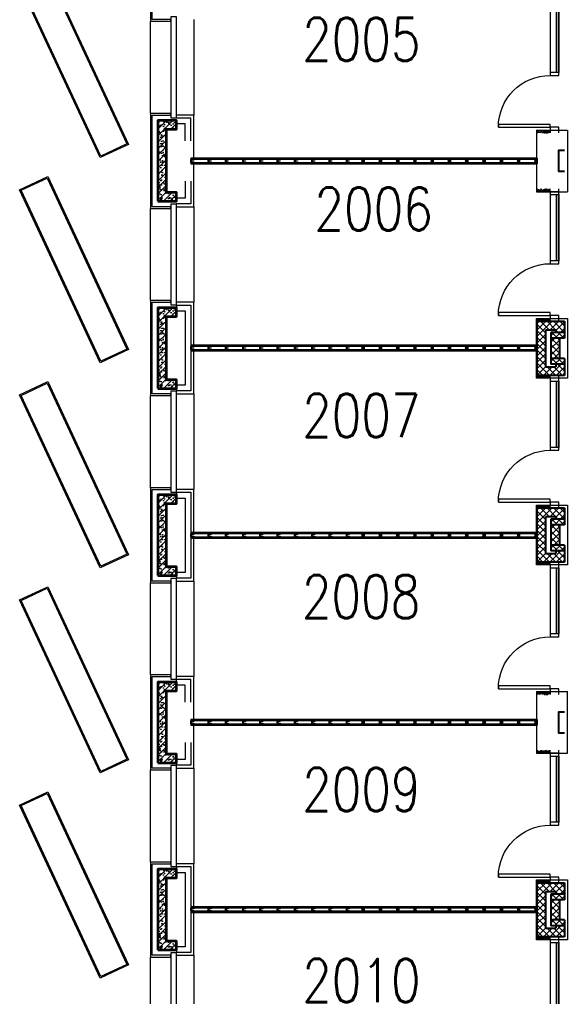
# Model space of a CAD drawing. Header units: inches. Extents: x 342932 to 557958, y 80625 to 242727.
# Drawn here: x 358656 to 368172, y 207792 to 224757 of the extents above; entities that cross this region are included whole.
import ezdxf
from ezdxf.enums import TextEntityAlignment as Align

# ---------------------------------------------------------------- set-up
doc = ezdxf.new("R2010")
doc.units = ezdxf.units.IN
doc.header["$MEASUREMENT"] = 0
for name, color, linetype, lineweight in [('First Floor$0$A-G250-G-Walls-Low-Level', 251, 'Continuous', 15), ('First Floor$0$A-G250-G-Walls-Precast-Concrete', 251, 'Continuous', 35), ('First Floor$0$A-G250-M-Walls-Blockwork', 7, 'Continuous', 25), ('First Floor$0$A-G250-M-Walls-Plasterboard-Partition', 7, 'Continuous', 9), ('First Floor$0$A-G252-H-Internal-Walls', 251, 'Continuous', 9), ('First Floor$0$A-G262-H-Precast-Panel', 251, 'Continuous', 5), ('First Floor$0$A-G312-M-Wall-Cladding-Panel', 7, 'Continuous', 9), ('First Floor$0$A-G312-M-Wall-Finish-Plaster', 7, 'Continuous', 15), ('First Floor$0$A-G321-M-Window', 251, 'Continuous', 9), ('First Floor$0$A-G322-M-Door', 251, 'Continuous', 15), ('First Floor$0$Z-Z001-S-Room-Name-Identification-250', 7, 'Continuous', 15)]:
    doc.layers.add(name, color=color, linetype=linetype, lineweight=lineweight)
doc.styles.add('First Floor$0$Tag-RomanS', font='romans.shx', dxfattribs={"width": 0.8})

# ---------------------------------------------------------------- blocks, each defined once
blk = doc.blocks.new('First Floor$0$Door1-faculty offices-2200')
at = {"layer": 'First Floor$0$A-G321-M-Window'}
blk.add_lwpolyline([(50, -65), (1200, -65), (1200, -35), (50, -35)], close=True, dxfattribs=at)
at = {"layer": 'First Floor$0$A-G322-M-Door'}
for p, q in [((50, 75), (1200, 75)), ((50, -75), (1200, -75))]:
    blk.add_line(p, q, dxfattribs=at)
for points in [[(2100, 975), (2150, 975), (2150, 75), (2100, 75)], [(50, 75), (50, -75), (0, -75), (0, 75)], [(1250, 75), (1250, -75), (1200, -75), (1200, 75)], [(2200, 75), (2200, -75), (2150, -75), (2150, 75)]]:
    blk.add_lwpolyline(points, close=True, dxfattribs=at)
blk.add_arc((2150, 75), 900, 90, 180, dxfattribs=at)
blk = doc.blocks.new('First Floor$0$Part Frame1')
for p, q in [((0, 0), (0, -100)), ((0, 0), (6015, 0)), ((0, -13), (6015, -13)), ((0, -25), (6015, -25)), ((6015, -75), (0, -75)), ((6015, -87), (0, -87)), ((6015, -100), (0, -100)), ((6015, 0), (6015, -100))]:
    blk.add_line(p, q)
for points in [[(0, -75), (0, -25), (50, -25), (50, -35), (10, -35), (10, -65), (50, -65), (50, -75)], [(300, -75), (300, -25), (350, -25), (350, -35), (310, -35), (310, -65), (350, -65), (350, -75)], [(600, -75), (600, -25), (650, -25), (650, -35), (610, -35), (610, -65), (650, -65), (650, -75)], [(900, -75), (900, -25), (950, -25), (950, -35), (910, -35), (910, -65), (950, -65), (950, -75)], [(1200, -75), (1200, -25), (1250, -25), (1250, -35), (1210, -35), (1210, -65), (1250, -65), (1250, -75)], [(1500, -75), (1500, -25), (1550, -25), (1550, -35), (1510, -35), (1510, -65), (1550, -65), (1550, -75)], [(1800, -75), (1800, -25), (1850, -25), (1850, -35), (1810, -35), (1810, -65), (1850, -65), (1850, -75)], [(2100, -75), (2100, -25), (2150, -25), (2150, -35), (2110, -35), (2110, -65), (2150, -65), (2150, -75)], [(2400, -75), (2400, -25), (2450, -25), (2450, -35), (2410, -35), (2410, -65), (2450, -65), (2450, -75)], [(2700, -75), (2700, -25), (2750, -25), (2750, -35), (2710, -35), (2710, -65), (2750, -65), (2750, -75)], [(3000, -75), (3000, -25), (3050, -25), (3050, -35), (3010, -35), (3010, -65), (3050, -65), (3050, -75)], [(3315, -75), (3315, -25), (3265, -25), (3265, -35), (3305, -35), (3305, -65), (3265, -65), (3265, -75)], [(3615, -75), (3615, -25), (3565, -25), (3565, -35), (3605, -35), (3605, -65), (3565, -65), (3565, -75)], [(3915, -75), (3915, -25), (3865, -25), (3865, -35), (3905, -35), (3905, -65), (3865, -65), (3865, -75)], [(4215, -75), (4215, -25), (4165, -25), (4165, -35), (4205, -35), (4205, -65), (4165, -65), (4165, -75)], [(4515, -75), (4515, -25), (4465, -25), (4465, -35), (4505, -35), (4505, -65), (4465, -65), (4465, -75)], [(4815, -75), (4815, -25), (4765, -25), (4765, -35), (4805, -35), (4805, -65), (4765, -65), (4765, -75)], [(5115, -75), (5115, -25), (5065, -25), (5065, -35), (5105, -35), (5105, -65), (5065, -65), (5065, -75)], [(5415, -75), (5415, -25), (5365, -25), (5365, -35), (5405, -35), (5405, -65), (5365, -65), (5365, -75)], [(5715, -75), (5715, -25), (5665, -25), (5665, -35), (5705, -35), (5705, -65), (5665, -65), (5665, -75)], [(6015, -75), (6015, -25), (5965, -25), (5965, -35), (6005, -35), (6005, -65), (5965, -65), (5965, -75)]]:
    blk.add_lwpolyline(points, close=True)
blk = doc.blocks.new('First Floor$0$tag-roomname')
at = {"lineweight": 18, "ltscale": 0.01, "style": 'First Floor$0$Tag-RomanS', "width": 0.8}
blk.add_attdef('ROOM_NO_2', text='', height=3, dxfattribs=at).set_placement((0, 1.612), align=Align.MIDDLE_CENTER)
at = {"linetype": 'ByBlock', "lineweight": 15, "ltscale": 0.01, "style": 'First Floor$0$Tag-RomanS', "width": 0.8, "flags": 1}
for tag, p in [('ROOM_NAME_1', (0, -2.288)), ('ROOM_NAME_2', (0, -5.744))]:
    blk.add_attdef(tag, text='', height=2.5, dxfattribs=at).set_placement(p, align=Align.MIDDLE_CENTER)

msp = doc.modelspace()

# ---------------------------------------------------------------- hatches: boundary and pattern name
at = {"layer": 'First Floor$0$A-G252-H-Internal-Walls'}
h = msp.add_hatch(dxfattribs=at)
h.set_pattern_fill('AR-CONC', color=256, scale=0.3, angle=90, style=0)
h.set_pattern_definition([(40, (377882.12, 234171.52), (-4.78173, 54.6554), [5.715, -62.865]), (95, (377882.12, 234171.52), (57.317, -10.57285), [4.572, -50.292]), (349.549, (377881.72, 234176.076), (52.535, 44.08275), [4.857, -53.427]), (43.8158, (377897.36, 234171.52), (-12.6127, 81.3237), [8.5725, -94.2975]), (353.3644, (377896.31, 234178.3), (74.22767, 71.22127), [7.2855, -80.1405]), (98.816, (377897.36, 234171.52), (74.22754, 71.2214), [6.858, -75.438]), (69, (377893.55, 234179.14), (-30.67966, 45.48446), [5.715, -62.865]), (124, (377893.55, 234179.14), (55.2564, 18.5406), [4.572, -50.292]), (18.5486, (377890.993, 234182.93), (24.57686, 64.02495), [4.857, -53.427]), (52.5, (377882.12, 234171.522), (25.366512, 0.92658), [0, -49.6824, 0, -51.054, 0, -50.4825]), (82.5, (377882.12, 234171.522), (30.054172, 20.0459), [0, -29.1084, 0, -48.5394, 0, -19.2405]), (122.5, (377882.12, 234154.53), (-1.718623, 40.677179), [0, -19.05, 0, -59.436, 0, -78.867]), (132.5, (377882.12, 234146.91), (7.62795, 44.438754), [0, -24.765, 0, -39.4716, 0, -56.007])])
h.paths.add_polyline_path([(367647.1, 222786.5), (367647.1, 222821.5), (367872.1, 222821.5), (367872.1, 222786.5)])
h = msp.add_hatch(dxfattribs=at)
h.set_pattern_fill('AR-CONC', color=256, scale=0.3, angle=90, style=0)
h.set_pattern_definition([(40, (377882.12, 233166.52), (-4.78173, 54.6554), [5.715, -62.865]), (95, (377882.12, 233166.52), (57.317, -10.57285), [4.572, -50.292]), (349.549, (377881.72, 233171.076), (52.535, 44.08275), [4.857, -53.427]), (43.8158, (377897.36, 233166.52), (-12.6127, 81.3237), [8.5725, -94.2975]), (353.3644, (377896.31, 233173.3), (74.22767, 71.22127), [7.2855, -80.1405]), (98.816, (377897.36, 233166.52), (74.22754, 71.2214), [6.858, -75.438]), (69, (377893.55, 233174.14), (-30.67966, 45.48446), [5.715, -62.865]), (124, (377893.55, 233174.14), (55.2564, 18.5406), [4.572, -50.292]), (18.5486, (377890.993, 233177.93), (24.57686, 64.02495), [4.857, -53.427]), (52.5, (377882.12, 233166.522), (25.366512, 0.92658), [0, -49.6824, 0, -51.054, 0, -50.4825]), (82.5, (377882.12, 233166.522), (30.054172, 20.0459), [0, -29.1084, 0, -48.5394, 0, -19.2405]), (122.5, (377882.12, 233149.53), (-1.718623, 40.677179), [0, -19.05, 0, -59.436, 0, -78.867]), (132.5, (377882.12, 233141.91), (7.62795, 44.438754), [0, -24.765, 0, -39.4716, 0, -56.007])])
h.paths.add_polyline_path([(367647.1, 221781.5), (367647.1, 221816.5), (367872.1, 221816.5), (367872.1, 221781.5)])
h = msp.add_hatch(dxfattribs=at)
h.set_pattern_fill('AR-CONC', color=256, scale=0.3, angle=90, style=0)
h.set_pattern_definition([(40, (377882.12, 230901.52), (-4.78173, 54.6554), [5.715, -62.865]), (95, (377882.12, 230901.52), (57.317, -10.57285), [4.572, -50.292]), (349.549, (377881.72, 230906.076), (52.535, 44.08275), [4.857, -53.427]), (43.8158, (377897.36, 230901.52), (-12.6127, 81.3237), [8.5725, -94.2975]), (353.3644, (377896.31, 230908.3), (74.22767, 71.22127), [7.2855, -80.1405]), (98.816, (377897.36, 230901.52), (74.22754, 71.2214), [6.858, -75.438]), (69, (377893.55, 230909.14), (-30.67966, 45.48446), [5.715, -62.865]), (124, (377893.55, 230909.14), (55.2564, 18.5406), [4.572, -50.292]), (18.5486, (377890.993, 230912.93), (24.57686, 64.02495), [4.857, -53.427]), (52.5, (377882.12, 230901.522), (25.366512, 0.92658), [0, -49.6824, 0, -51.054, 0, -50.4825]), (82.5, (377882.12, 230901.522), (30.054172, 20.0459), [0, -29.1084, 0, -48.5394, 0, -19.2405]), (122.5, (377882.12, 230884.53), (-1.718623, 40.677179), [0, -19.05, 0, -59.436, 0, -78.867]), (132.5, (377882.12, 230876.91), (7.62795, 44.438754), [0, -24.765, 0, -39.4716, 0, -56.007])])
h.paths.add_polyline_path([(367647.1, 219516.5), (367647.1, 219551.5), (367872.1, 219551.5), (367872.1, 219516.5)])
h = msp.add_hatch(dxfattribs=at)
h.set_pattern_fill('ANSI37', color=256, scale=25, style=0)
h.set_pattern_definition([(45, (377516.09, 239676.52), (-56.1266, 56.1266), []), (135, (377516.09, 239676.52), (-56.1266, -56.1266), [])])
h.paths.add_polyline_path([(368122.1, 219516.5), (367647.1, 219516.5), (367647.1, 218576.5), (368122.1, 218576.5), (368122.1, 218771.5), (367972.1, 218771.5), (367972.1, 218726.5), (367797.1, 218726.5), (367797.1, 219366.5), (367972.1, 219366.5), (367972.1, 219321.5), (368122.1, 219321.5)])
h.paths.add_polyline_path([(368122.1, 219321.5), (367882.1, 219321.5), (367882.1, 219221.5), (368122.1, 219221.5)], flags=17)
h.paths.add_polyline_path([(368032.1, 219221.5), (367882.1, 219221.5), (367882.1, 218871.5), (368032.1, 218871.5)], flags=17)
h.paths.add_polyline_path([(368122.1, 218871.5), (367882.1, 218871.5), (367882.1, 218771.5), (368122.1, 218771.5)])
h = msp.add_hatch(dxfattribs=at)
h.set_pattern_fill('AR-CONC', color=256, scale=0.3, angle=90, style=0)
h.set_pattern_definition([(40, (377882.12, 229926.52), (-4.78173, 54.6554), [5.715, -62.865]), (95, (377882.12, 229926.52), (57.317, -10.57285), [4.572, -50.292]), (349.549, (377881.72, 229931.076), (52.535, 44.08275), [4.857, -53.427]), (43.8158, (377897.36, 229926.52), (-12.6127, 81.3237), [8.5725, -94.2975]), (353.3644, (377896.31, 229933.3), (74.22767, 71.22127), [7.2855, -80.1405]), (98.816, (377897.36, 229926.52), (74.22754, 71.2214), [6.858, -75.438]), (69, (377893.55, 229934.14), (-30.67966, 45.48446), [5.715, -62.865]), (124, (377893.55, 229934.14), (55.2564, 18.5406), [4.572, -50.292]), (18.5486, (377890.993, 229937.93), (24.57686, 64.02495), [4.857, -53.427]), (52.5, (377882.12, 229926.522), (25.366512, 0.92658), [0, -49.6824, 0, -51.054, 0, -50.4825]), (82.5, (377882.12, 229926.522), (30.054172, 20.0459), [0, -29.1084, 0, -48.5394, 0, -19.2405]), (122.5, (377882.12, 229909.53), (-1.718623, 40.677179), [0, -19.05, 0, -59.436, 0, -78.867]), (132.5, (377882.12, 229901.91), (7.62795, 44.438754), [0, -24.765, 0, -39.4716, 0, -56.007])])
h.paths.add_polyline_path([(367647.1, 218541.5), (367647.1, 218576.5), (367872.1, 218576.5), (367872.1, 218541.5)])
h = msp.add_hatch(dxfattribs=at)
h.set_pattern_fill('AR-CONC', color=256, scale=0.3, angle=90, style=0)
h.set_pattern_definition([(40, (377882.12, 227661.52), (-4.78173, 54.6554), [5.715, -62.865]), (95, (377882.12, 227661.52), (57.317, -10.57285), [4.572, -50.292]), (349.549, (377881.72, 227666.076), (52.535, 44.08275), [4.857, -53.427]), (43.8158, (377897.36, 227661.52), (-12.6127, 81.3237), [8.5725, -94.2975]), (353.3644, (377896.31, 227668.3), (74.22767, 71.22127), [7.2855, -80.1405]), (98.816, (377897.36, 227661.52), (74.22754, 71.2214), [6.858, -75.438]), (69, (377893.55, 227669.14), (-30.67966, 45.48446), [5.715, -62.865]), (124, (377893.55, 227669.14), (55.2564, 18.5406), [4.572, -50.292]), (18.5486, (377890.993, 227672.93), (24.57686, 64.02495), [4.857, -53.427]), (52.5, (377882.12, 227661.522), (25.366512, 0.92658), [0, -49.6824, 0, -51.054, 0, -50.4825]), (82.5, (377882.12, 227661.522), (30.054172, 20.0459), [0, -29.1084, 0, -48.5394, 0, -19.2405]), (122.5, (377882.12, 227644.53), (-1.718623, 40.677179), [0, -19.05, 0, -59.436, 0, -78.867]), (132.5, (377882.12, 227636.91), (7.62795, 44.438754), [0, -24.765, 0, -39.4716, 0, -56.007])])
h.paths.add_polyline_path([(367647.1, 216276.5), (367647.1, 216311.5), (367872.1, 216311.5), (367872.1, 216276.5)])
h = msp.add_hatch(dxfattribs=at)
h.set_pattern_fill('ANSI37', color=256, scale=25, style=0)
h.set_pattern_definition([(45, (377516.09, 236436.52), (-56.1266, 56.1266), []), (135, (377516.09, 236436.52), (-56.1266, -56.1266), [])])
h.paths.add_polyline_path([(368122.1, 216276.5), (367647.1, 216276.5), (367647.1, 215336.5), (368122.1, 215336.5), (368122.1, 215531.5), (367972.1, 215531.5), (367972.1, 215486.5), (367797.1, 215486.5), (367797.1, 216126.5), (367972.1, 216126.5), (367972.1, 216081.5), (368122.1, 216081.5)])
h.paths.add_polyline_path([(368122.1, 216081.5), (367882.1, 216081.5), (367882.1, 215981.5), (368122.1, 215981.5)], flags=17)
h.paths.add_polyline_path([(368032.1, 215981.5), (367882.1, 215981.5), (367882.1, 215631.5), (368032.1, 215631.5)], flags=17)
h.paths.add_polyline_path([(368122.1, 215631.5), (367882.1, 215631.5), (367882.1, 215531.5), (368122.1, 215531.5)])
h = msp.add_hatch(dxfattribs=at)
h.set_pattern_fill('AR-CONC', color=256, scale=0.3, angle=90, style=0)
h.set_pattern_definition([(40, (377882.12, 226686.52), (-4.78173, 54.6554), [5.715, -62.865]), (95, (377882.12, 226686.52), (57.317, -10.57285), [4.572, -50.292]), (349.549, (377881.72, 226691.076), (52.535, 44.08275), [4.857, -53.427]), (43.8158, (377897.36, 226686.52), (-12.6127, 81.3237), [8.5725, -94.2975]), (353.3644, (377896.31, 226693.3), (74.22767, 71.22127), [7.2855, -80.1405]), (98.816, (377897.36, 226686.52), (74.22754, 71.2214), [6.858, -75.438]), (69, (377893.55, 226694.14), (-30.67966, 45.48446), [5.715, -62.865]), (124, (377893.55, 226694.14), (55.2564, 18.5406), [4.572, -50.292]), (18.5486, (377890.993, 226697.93), (24.57686, 64.02495), [4.857, -53.427]), (52.5, (377882.12, 226686.522), (25.366512, 0.92658), [0, -49.6824, 0, -51.054, 0, -50.4825]), (82.5, (377882.12, 226686.522), (30.054172, 20.0459), [0, -29.1084, 0, -48.5394, 0, -19.2405]), (122.5, (377882.12, 226669.53), (-1.718623, 40.677179), [0, -19.05, 0, -59.436, 0, -78.867]), (132.5, (377882.12, 226661.91), (7.62795, 44.438754), [0, -24.765, 0, -39.4716, 0, -56.007])])
h.paths.add_polyline_path([(367647.1, 215301.5), (367647.1, 215336.5), (367872.1, 215336.5), (367872.1, 215301.5)])
h = msp.add_hatch(dxfattribs=at)
h.set_pattern_fill('AR-CONC', color=256, scale=0.3, angle=90, style=0)
h.set_pattern_definition([(40, (377882.12, 224421.52), (-4.78173, 54.6554), [5.715, -62.865]), (95, (377882.12, 224421.52), (57.317, -10.57285), [4.572, -50.292]), (349.549, (377881.72, 224426.076), (52.535, 44.08275), [4.857, -53.427]), (43.8158, (377897.36, 224421.52), (-12.6127, 81.3237), [8.5725, -94.2975]), (353.3644, (377896.31, 224428.3), (74.22767, 71.22127), [7.2855, -80.1405]), (98.816, (377897.36, 224421.52), (74.22754, 71.2214), [6.858, -75.438]), (69, (377893.55, 224429.14), (-30.67966, 45.48446), [5.715, -62.865]), (124, (377893.55, 224429.14), (55.2564, 18.5406), [4.572, -50.292]), (18.5486, (377890.993, 224432.93), (24.57686, 64.02495), [4.857, -53.427]), (52.5, (377882.12, 224421.522), (25.366512, 0.92658), [0, -49.6824, 0, -51.054, 0, -50.4825]), (82.5, (377882.12, 224421.522), (30.054172, 20.0459), [0, -29.1084, 0, -48.5394, 0, -19.2405]), (122.5, (377882.12, 224404.53), (-1.718623, 40.677179), [0, -19.05, 0, -59.436, 0, -78.867]), (132.5, (377882.12, 224396.91), (7.62795, 44.438754), [0, -24.765, 0, -39.4716, 0, -56.007])])
h.paths.add_polyline_path([(367647.1, 213036.5), (367647.1, 213071.5), (367872.1, 213071.5), (367872.1, 213036.5)])
h = msp.add_hatch(dxfattribs=at)
h.set_pattern_fill('AR-CONC', color=256, scale=0.3, angle=90, style=0)
h.set_pattern_definition([(320, (377882.11, 200681.5), (-4.78173, -54.6554), [5.715, -62.865]), (265, (377882.11, 200681.5), (57.317, 10.57285), [4.572, -50.292]), (10.451, (377881.71, 200676.945), (52.535, -44.08275), [4.857, -53.427]), (316.1842, (377897.35, 200681.5), (-12.6127, -81.3237), [8.5725, -94.2975]), (6.6356, (377896.3, 200674.72), (74.22767, -71.22127), [7.2855, -80.1405]), (261.184, (377897.35, 200681.5), (74.22754, -71.2214), [6.858, -75.438]), (291, (377893.54, 200673.88), (-30.67966, -45.48446), [5.715, -62.865]), (236, (377893.54, 200673.88), (55.2564, -18.5406), [4.572, -50.292]), (341.4514, (377890.98, 200670.09), (24.57686, -64.02495), [4.857, -53.427]), (307.5, (377882.108, 200681.5), (25.366512, -0.92658), [0, -49.6824, 0, -51.054, 0, -50.4825]), (277.5, (377882.108, 200681.5), (30.054172, -20.0459), [0, -29.1084, 0, -48.5394, 0, -19.2405]), (237.5, (377882.108, 200698.492), (-1.718623, -40.677179), [0, -19.05, 0, -59.436, 0, -78.867]), (227.5, (377882.108, 200706.112), (7.62795, -44.438754), [0, -24.765, 0, -39.4716, 0, -56.007])])
h.paths.add_polyline_path([(367647.1, 212031.5), (367757.1, 212031.5), (367757.1, 212066.5), (367647.1, 212066.5)])
h = msp.add_hatch(dxfattribs=at)
h.set_pattern_fill('AR-CONC', color=256, scale=0.3, angle=90, style=0)
h.set_pattern_definition([(40, (377882.12, 223416.52), (-4.78173, 54.6554), [5.715, -62.865]), (95, (377882.12, 223416.52), (57.317, -10.57285), [4.572, -50.292]), (349.549, (377881.72, 223421.076), (52.535, 44.08275), [4.857, -53.427]), (43.8158, (377897.36, 223416.52), (-12.6127, 81.3237), [8.5725, -94.2975]), (353.3644, (377896.31, 223423.3), (74.22767, 71.22127), [7.2855, -80.1405]), (98.816, (377897.36, 223416.52), (74.22754, 71.2214), [6.858, -75.438]), (69, (377893.55, 223424.14), (-30.67966, 45.48446), [5.715, -62.865]), (124, (377893.55, 223424.14), (55.2564, 18.5406), [4.572, -50.292]), (18.5486, (377890.993, 223427.93), (24.57686, 64.02495), [4.857, -53.427]), (52.5, (377882.12, 223416.522), (25.366512, 0.92658), [0, -49.6824, 0, -51.054, 0, -50.4825]), (82.5, (377882.12, 223416.522), (30.054172, 20.0459), [0, -29.1084, 0, -48.5394, 0, -19.2405]), (122.5, (377882.12, 223399.53), (-1.718623, 40.677179), [0, -19.05, 0, -59.436, 0, -78.867]), (132.5, (377882.12, 223391.91), (7.62795, 44.438754), [0, -24.765, 0, -39.4716, 0, -56.007])])
h.paths.add_polyline_path([(367647.1, 212031.5), (367647.1, 212066.5), (367872.1, 212066.5), (367872.1, 212031.5)])
h = msp.add_hatch(dxfattribs=at)
h.set_pattern_fill('AR-CONC', color=256, scale=0.3, angle=90, style=0)
h.set_pattern_definition([(40, (377882.114, 221151.52), (-4.78173, 54.6554), [5.715, -62.865]), (95, (377882.114, 221151.52), (57.317, -10.57285), [4.572, -50.292]), (349.549, (377881.715, 221156.076), (52.535, 44.08275), [4.857, -53.427]), (43.8158, (377897.354, 221151.52), (-12.6127, 81.3237), [8.5725, -94.2975]), (353.3644, (377896.3, 221158.3), (74.22767, 71.22127), [7.2855, -80.1405]), (98.816, (377897.35, 221151.52), (74.22754, 71.2214), [6.858, -75.438]), (69, (377893.544, 221159.14), (-30.67966, 45.48446), [5.715, -62.865]), (124, (377893.544, 221159.14), (55.2564, 18.5406), [4.572, -50.292]), (18.5486, (377890.987, 221162.93), (24.57686, 64.02495), [4.857, -53.427]), (52.5, (377882.114, 221151.522), (25.366512, 0.92658), [0, -49.6824, 0, -51.054, 0, -50.4825]), (82.5, (377882.114, 221151.522), (30.054172, 20.0459), [0, -29.1084, 0, -48.5394, 0, -19.2405]), (122.5, (377882.114, 221134.53), (-1.718623, 40.677179), [0, -19.05, 0, -59.436, 0, -78.867]), (132.5, (377882.114, 221126.91), (7.62795, 44.438754), [0, -24.765, 0, -39.4716, 0, -56.007])])
h.paths.add_polyline_path([(367647.1, 209801.5), (367757.1, 209801.5), (367757.1, 209766.5), (367647.1, 209766.5)])
h = msp.add_hatch(dxfattribs=at)
h.set_pattern_fill('AR-CONC', color=256, scale=0.3, angle=90, style=0)
h.set_pattern_definition([(40, (377882.12, 221151.52), (-4.78173, 54.6554), [5.715, -62.865]), (95, (377882.12, 221151.52), (57.317, -10.57285), [4.572, -50.292]), (349.549, (377881.72, 221156.076), (52.535, 44.08275), [4.857, -53.427]), (43.8158, (377897.36, 221151.52), (-12.6127, 81.3237), [8.5725, -94.2975]), (353.3644, (377896.31, 221158.3), (74.22767, 71.22127), [7.2855, -80.1405]), (98.816, (377897.36, 221151.52), (74.22754, 71.2214), [6.858, -75.438]), (69, (377893.55, 221159.14), (-30.67966, 45.48446), [5.715, -62.865]), (124, (377893.55, 221159.14), (55.2564, 18.5406), [4.572, -50.292]), (18.5486, (377890.993, 221162.93), (24.57686, 64.02495), [4.857, -53.427]), (52.5, (377882.12, 221151.522), (25.366512, 0.92658), [0, -49.6824, 0, -51.054, 0, -50.4825]), (82.5, (377882.12, 221151.522), (30.054172, 20.0459), [0, -29.1084, 0, -48.5394, 0, -19.2405]), (122.5, (377882.12, 221134.53), (-1.718623, 40.677179), [0, -19.05, 0, -59.436, 0, -78.867]), (132.5, (377882.12, 221126.91), (7.62795, 44.438754), [0, -24.765, 0, -39.4716, 0, -56.007])])
h.paths.add_polyline_path([(367647.1, 209766.5), (367647.1, 209801.5), (367872.1, 209801.5), (367872.1, 209766.5)])
h = msp.add_hatch(dxfattribs=at)
h.set_pattern_fill('ANSI37', color=256, scale=25, style=0)
h.set_pattern_definition([(45, (377516.09, 229926.52), (-56.1266, 56.1266), []), (135, (377516.09, 229926.52), (-56.1266, -56.1266), [])])
h.paths.add_polyline_path([(368122.1, 209766.5), (367647.1, 209766.5), (367647.1, 208826.5), (368122.1, 208826.5), (368122.1, 209021.5), (367972.1, 209021.5), (367972.1, 208976.5), (367797.1, 208976.5), (367797.1, 209616.5), (367972.1, 209616.5), (367972.1, 209571.5), (368122.1, 209571.5)])
h.paths.add_polyline_path([(368122.1, 209571.5), (367882.1, 209571.5), (367882.1, 209471.5), (368122.1, 209471.5)], flags=17)
h.paths.add_polyline_path([(368032.1, 209471.5), (367882.1, 209471.5), (367882.1, 209121.5), (368032.1, 209121.5)], flags=17)
h.paths.add_polyline_path([(368122.1, 209121.5), (367882.1, 209121.5), (367882.1, 209021.5), (368122.1, 209021.5)])
h = msp.add_hatch(dxfattribs=at)
h.set_pattern_fill('AR-CONC', color=256, scale=0.3, angle=90, style=0)
h.set_pattern_definition([(320, (377882.114, 197441.52), (-4.78173, -54.6554), [5.715, -62.865]), (265, (377882.114, 197441.52), (57.317, 10.57285), [4.572, -50.292]), (10.451, (377881.715, 197436.967), (52.535, -44.08275), [4.857, -53.427]), (316.1842, (377897.354, 197441.52), (-12.6127, -81.3237), [8.5725, -94.2975]), (6.6356, (377896.3, 197434.745), (74.22767, -71.22127), [7.2855, -80.1405]), (261.184, (377897.35, 197441.52), (74.22754, -71.2214), [6.858, -75.438]), (291, (377893.544, 197433.9), (-30.67966, -45.48446), [5.715, -62.865]), (236, (377893.544, 197433.9), (55.2564, -18.5406), [4.572, -50.292]), (341.4514, (377890.987, 197430.11), (24.57686, -64.02495), [4.857, -53.427]), (307.5, (377882.114, 197441.522), (25.366512, -0.92658), [0, -49.6824, 0, -51.054, 0, -50.4825]), (277.5, (377882.114, 197441.522), (30.054172, -20.0459), [0, -29.1084, 0, -48.5394, 0, -19.2405]), (237.5, (377882.114, 197458.515), (-1.718623, -40.677179), [0, -19.05, 0, -59.436, 0, -78.867]), (227.5, (377882.114, 197466.135), (7.62795, -44.438754), [0, -24.765, 0, -39.4716, 0, -56.007])])
h.paths.add_polyline_path([(367647.1, 208791.5), (367757.1, 208791.5), (367757.1, 208826.5), (367647.1, 208826.5)])
h = msp.add_hatch(dxfattribs=at)
h.set_pattern_fill('AR-CONC', color=256, scale=0.3, angle=90, style=0)
h.set_pattern_definition([(40, (377882.12, 220176.52), (-4.78173, 54.6554), [5.715, -62.865]), (95, (377882.12, 220176.52), (57.317, -10.57285), [4.572, -50.292]), (349.549, (377881.72, 220181.076), (52.535, 44.08275), [4.857, -53.427]), (43.8158, (377897.36, 220176.52), (-12.6127, 81.3237), [8.5725, -94.2975]), (353.3644, (377896.31, 220183.3), (74.22767, 71.22127), [7.2855, -80.1405]), (98.816, (377897.36, 220176.52), (74.22754, 71.2214), [6.858, -75.438]), (69, (377893.55, 220184.14), (-30.67966, 45.48446), [5.715, -62.865]), (124, (377893.55, 220184.14), (55.2564, 18.5406), [4.572, -50.292]), (18.5486, (377890.993, 220187.93), (24.57686, 64.02495), [4.857, -53.427]), (52.5, (377882.12, 220176.522), (25.366512, 0.92658), [0, -49.6824, 0, -51.054, 0, -50.4825]), (82.5, (377882.12, 220176.522), (30.054172, 20.0459), [0, -29.1084, 0, -48.5394, 0, -19.2405]), (122.5, (377882.12, 220159.53), (-1.718623, 40.677179), [0, -19.05, 0, -59.436, 0, -78.867]), (132.5, (377882.12, 220151.91), (7.62795, 44.438754), [0, -24.765, 0, -39.4716, 0, -56.007])])
h.paths.add_polyline_path([(367647.1, 208791.5), (367647.1, 208826.5), (367872.1, 208826.5), (367872.1, 208791.5)])
at = {"layer": 'First Floor$0$A-G262-H-Precast-Panel'}
h = msp.add_hatch(dxfattribs=at)
h.set_pattern_fill('AR-CONC', color=256, style=0)
h.set_pattern_definition([(50, (361382.11, 239676.52), (182.1847, -15.9391), [19.05, -209.55]), (355, (361382.11, 239676.52), (-35.2428, 191.0566), [15.24, -167.64]), (100.451, (361397.3, 239675.2), (146.9425, 175.1167), [16.19, -178.09]), (46.1842, (361382.11, 239727.32), (271.079, -42.0423), [28.575, -314.325]), (96.6356, (361404.7, 239723.82), (237.4042, 247.4256), [24.285, -267.135]), (351.184, (361382.1, 239727.32), (237.4046, 247.425), [22.86, -251.46]), (21, (361407.51, 239714.62), (151.6149, -102.2655), [19.05, -209.55]), (326, (361407.51, 239714.62), (61.802, 184.188), [15.24, -167.64]), (71.4514, (361420.15, 239706.1), (213.4165, 81.9229), [16.19, -178.09]), (37.5, (361382.114, 239676.52), (3.0886, 84.55504), [0, -165.608, 0, -170.18, 0, -168.275]), (7.5, (361382.11, 239676.52), (66.81966, 100.18057), [0, -97.028, 0, -161.798, 0, -64.135]), (327.5, (361325.47, 239676.52), (135.5906, -5.72874), [0, -63.5, 0, -198.12, 0, -262.89]), (317.5, (361300.07, 239676.52), (148.1292, 25.4265), [0, -82.55, 0, -131.572, 0, -186.69])])
h.paths.add_polyline_path([(361057.1, 221601.5), (361382.1, 221601.5), (361382.1, 221751.5), (361207.1, 221751.5), (361207.1, 222851.5), (361382.1, 222851.5), (361382.1, 223001.5), (361057.1, 223001.5)])
h = msp.add_hatch(dxfattribs=at)
h.set_pattern_fill('ANSI31', color=256, scale=25, style=0)
h.set_pattern_definition([(45, (361382.11, 239676.52), (-56.1266, 56.1266), [])])
h.paths.add_polyline_path([(361057.1, 221601.5), (361382.1, 221601.5), (361382.1, 221751.5), (361207.1, 221751.5), (361207.1, 222851.5), (361382.1, 222851.5), (361382.1, 223001.5), (361057.1, 223001.5)])
h = msp.add_hatch(dxfattribs=at)
h.set_pattern_fill('AR-CONC', color=256, style=0)
h.set_pattern_definition([(50, (361382.11, 236426.52), (182.1847, -15.9391), [19.05, -209.55]), (355, (361382.11, 236426.52), (-35.2428, 191.0566), [15.24, -167.64]), (100.451, (361397.3, 236425.2), (146.9425, 175.1167), [16.19, -178.09]), (46.1842, (361382.11, 236477.32), (271.079, -42.0423), [28.575, -314.325]), (96.6356, (361404.7, 236473.82), (237.4042, 247.4256), [24.285, -267.135]), (351.184, (361382.1, 236477.32), (237.4046, 247.425), [22.86, -251.46]), (21, (361407.51, 236464.62), (151.6149, -102.2655), [19.05, -209.55]), (326, (361407.51, 236464.62), (61.802, 184.188), [15.24, -167.64]), (71.4514, (361420.15, 236456.1), (213.4165, 81.9229), [16.19, -178.09]), (37.5, (361382.114, 236426.52), (3.0886, 84.55504), [0, -165.608, 0, -170.18, 0, -168.275]), (7.5, (361382.11, 236426.52), (66.81966, 100.18057), [0, -97.028, 0, -161.798, 0, -64.135]), (327.5, (361325.47, 236426.52), (135.5906, -5.72874), [0, -63.5, 0, -198.12, 0, -262.89]), (317.5, (361300.07, 236426.52), (148.1292, 25.4265), [0, -82.55, 0, -131.572, 0, -186.69])])
h.paths.add_polyline_path([(361057.1, 218351.5), (361382.1, 218351.5), (361382.1, 218501.5), (361207.1, 218501.5), (361207.1, 219601.5), (361382.1, 219601.5), (361382.1, 219751.5), (361057.1, 219751.5)])
h = msp.add_hatch(dxfattribs=at)
h.set_pattern_fill('ANSI31', color=256, scale=25, style=0)
h.set_pattern_definition([(45, (361382.11, 236426.52), (-56.1266, 56.1266), [])])
h.paths.add_polyline_path([(361057.1, 218351.5), (361382.1, 218351.5), (361382.1, 218501.5), (361207.1, 218501.5), (361207.1, 219601.5), (361382.1, 219601.5), (361382.1, 219751.5), (361057.1, 219751.5)])
h = msp.add_hatch(dxfattribs=at)
h.set_pattern_fill('AR-CONC', color=256, style=0)
h.set_pattern_definition([(50, (361382.11, 233176.52), (182.1847, -15.9391), [19.05, -209.55]), (355, (361382.11, 233176.52), (-35.2428, 191.0566), [15.24, -167.64]), (100.451, (361397.3, 233175.2), (146.9425, 175.1167), [16.19, -178.09]), (46.1842, (361382.11, 233227.32), (271.079, -42.0423), [28.575, -314.325]), (96.6356, (361404.7, 233223.82), (237.4042, 247.4256), [24.285, -267.135]), (351.184, (361382.1, 233227.32), (237.4046, 247.425), [22.86, -251.46]), (21, (361407.51, 233214.62), (151.6149, -102.2655), [19.05, -209.55]), (326, (361407.51, 233214.62), (61.802, 184.188), [15.24, -167.64]), (71.4514, (361420.15, 233206.1), (213.4165, 81.9229), [16.19, -178.09]), (37.5, (361382.113, 233176.52), (3.0886, 84.55504), [0, -165.608, 0, -170.18, 0, -168.275]), (7.5, (361382.11, 233176.52), (66.81966, 100.18057), [0, -97.028, 0, -161.798, 0, -64.135]), (327.5, (361325.47, 233176.52), (135.5906, -5.72874), [0, -63.5, 0, -198.12, 0, -262.89]), (317.5, (361300.07, 233176.52), (148.1292, 25.4265), [0, -82.55, 0, -131.572, 0, -186.69])])
h.paths.add_polyline_path([(361057.1, 215101.5), (361382.1, 215101.5), (361382.1, 215251.5), (361207.1, 215251.5), (361207.1, 216351.5), (361382.1, 216351.5), (361382.1, 216501.5), (361057.1, 216501.5)])
h = msp.add_hatch(dxfattribs=at)
h.set_pattern_fill('ANSI31', color=256, scale=25, style=0)
h.set_pattern_definition([(45, (361382.11, 233176.52), (-56.1266, 56.1266), [])])
h.paths.add_polyline_path([(361057.1, 215101.5), (361382.1, 215101.5), (361382.1, 215251.5), (361207.1, 215251.5), (361207.1, 216351.5), (361382.1, 216351.5), (361382.1, 216501.5), (361057.1, 216501.5)])
h = msp.add_hatch(dxfattribs=at)
h.set_pattern_fill('AR-CONC', color=256, style=0)
h.set_pattern_definition([(50, (361382.11, 229926.52), (182.1847, -15.9391), [19.05, -209.55]), (355, (361382.11, 229926.52), (-35.2428, 191.0566), [15.24, -167.64]), (100.451, (361397.3, 229925.2), (146.9425, 175.1167), [16.19, -178.09]), (46.1842, (361382.11, 229977.32), (271.079, -42.0423), [28.575, -314.325]), (96.6356, (361404.7, 229973.82), (237.4042, 247.4256), [24.285, -267.135]), (351.184, (361382.1, 229977.32), (237.4046, 247.425), [22.86, -251.46]), (21, (361407.51, 229964.62), (151.6149, -102.2655), [19.05, -209.55]), (326, (361407.51, 229964.62), (61.802, 184.188), [15.24, -167.64]), (71.4514, (361420.15, 229956.1), (213.4165, 81.9229), [16.19, -178.09]), (37.5, (361382.113, 229926.52), (3.0886, 84.55504), [0, -165.608, 0, -170.18, 0, -168.275]), (7.5, (361382.11, 229926.52), (66.81966, 100.18057), [0, -97.028, 0, -161.798, 0, -64.135]), (327.5, (361325.47, 229926.52), (135.5906, -5.72874), [0, -63.5, 0, -198.12, 0, -262.89]), (317.5, (361300.07, 229926.52), (148.1292, 25.4265), [0, -82.55, 0, -131.572, 0, -186.69])])
h.paths.add_polyline_path([(361057.1, 211851.5), (361382.1, 211851.5), (361382.1, 212001.5), (361207.1, 212001.5), (361207.1, 213101.5), (361382.1, 213101.5), (361382.1, 213251.5), (361057.1, 213251.5)])
h = msp.add_hatch(dxfattribs=at)
h.set_pattern_fill('ANSI31', color=256, scale=25, style=0)
h.set_pattern_definition([(45, (361382.11, 229926.52), (-56.1266, 56.1266), [])])
h.paths.add_polyline_path([(361057.1, 211851.5), (361382.1, 211851.5), (361382.1, 212001.5), (361207.1, 212001.5), (361207.1, 213101.5), (361382.1, 213101.5), (361382.1, 213251.5), (361057.1, 213251.5)])
h = msp.add_hatch(dxfattribs=at)
h.set_pattern_fill('AR-CONC', color=256, style=0)
h.set_pattern_definition([(50, (361382.11, 226676.52), (182.1847, -15.9391), [19.05, -209.55]), (355, (361382.11, 226676.52), (-35.2428, 191.0566), [15.24, -167.64]), (100.451, (361397.3, 226675.2), (146.9425, 175.1167), [16.19, -178.09]), (46.1842, (361382.11, 226727.32), (271.079, -42.0423), [28.575, -314.325]), (96.6356, (361404.7, 226723.82), (237.4042, 247.4256), [24.285, -267.135]), (351.184, (361382.1, 226727.32), (237.4046, 247.425), [22.86, -251.46]), (21, (361407.51, 226714.62), (151.6149, -102.2655), [19.05, -209.55]), (326, (361407.51, 226714.62), (61.802, 184.188), [15.24, -167.64]), (71.4514, (361420.15, 226706.1), (213.4165, 81.9229), [16.19, -178.09]), (37.5, (361382.113, 226676.52), (3.0886, 84.55504), [0, -165.608, 0, -170.18, 0, -168.275]), (7.5, (361382.11, 226676.52), (66.81966, 100.18057), [0, -97.028, 0, -161.798, 0, -64.135]), (327.5, (361325.47, 226676.52), (135.5906, -5.72874), [0, -63.5, 0, -198.12, 0, -262.89]), (317.5, (361300.07, 226676.52), (148.1292, 25.4265), [0, -82.55, 0, -131.572, 0, -186.69])])
h.paths.add_polyline_path([(361057.1, 208601.5), (361382.1, 208601.5), (361382.1, 208751.5), (361207.1, 208751.5), (361207.1, 209851.5), (361382.1, 209851.5), (361382.1, 210001.5), (361057.1, 210001.5)])
h = msp.add_hatch(dxfattribs=at)
h.set_pattern_fill('ANSI31', color=256, scale=25, style=0)
h.set_pattern_definition([(45, (361382.11, 226676.52), (-56.1266, 56.1266), [])])
h.paths.add_polyline_path([(361057.1, 208601.5), (361382.1, 208601.5), (361382.1, 208751.5), (361207.1, 208751.5), (361207.1, 209851.5), (361382.1, 209851.5), (361382.1, 210001.5), (361057.1, 210001.5)])

# ---------------------------------------------------------------- linework, layer by layer
at = {"layer": 'First Floor$0$A-G250-G-Walls-Low-Level'}
for p, q in [((360932.1, 223126.5), (360932.1, 224726.5)), ((361682.1, 224756.5), (361682.1, 223096.5)), ((360932.1, 219876.5), (360932.1, 221476.5)), ((361682.1, 221506.5), (361682.1, 219846.5)), ((360932.1, 216626.5), (360932.1, 218226.5)), ((361682.1, 218256.5), (361682.1, 216596.5)), ((360932.1, 213376.5), (360932.1, 214976.5)), ((361682.1, 215006.5), (361682.1, 213346.5)), ((360932.1, 210126.5), (360932.1, 211726.5)), ((361682.1, 211756.5), (361682.1, 210096.5)), ((361682.1, 208506.5), (361682.1, 206846.5)), ((360932.1, 206876.5), (360932.1, 208476.5))]:
    msp.add_line(p, q, dxfattribs=at)
at = {"layer": 'First Floor$0$A-G250-G-Walls-Precast-Concrete'}
for points in [[(361057.1, 221601.5), (361382.1, 221601.5), (361382.1, 221751.5), (361207.1, 221751.5), (361207.1, 222851.5), (361382.1, 222851.5), (361382.1, 223001.5), (361057.1, 223001.5), (361057.1, 221601.5)], [(361057.1, 218351.5), (361382.1, 218351.5), (361382.1, 218501.5), (361207.1, 218501.5), (361207.1, 219601.5), (361382.1, 219601.5), (361382.1, 219751.5), (361057.1, 219751.5), (361057.1, 218351.5)], [(361057.1, 215101.5), (361382.1, 215101.5), (361382.1, 215251.5), (361207.1, 215251.5), (361207.1, 216351.5), (361382.1, 216351.5), (361382.1, 216501.5), (361057.1, 216501.5), (361057.1, 215101.5)], [(361057.1, 211851.5), (361382.1, 211851.5), (361382.1, 212001.5), (361207.1, 212001.5), (361207.1, 213101.5), (361382.1, 213101.5), (361382.1, 213251.5), (361057.1, 213251.5), (361057.1, 211851.5)], [(361057.1, 208601.5), (361382.1, 208601.5), (361382.1, 208751.5), (361207.1, 208751.5), (361207.1, 209851.5), (361382.1, 209851.5), (361382.1, 210001.5), (361057.1, 210001.5), (361057.1, 208601.5)]]:
    msp.add_lwpolyline(points, dxfattribs=at)
at = {"layer": 'First Floor$0$A-G250-M-Walls-Blockwork'}
for p, q in [((367647.1, 218576.5), (367647.1, 219516.5)), ((367647.1, 219516.5), (368122.1, 219516.5)), ((367797.1, 218726.5), (367797.1, 219366.5)), ((367797.1, 219366.5), (367972.1, 219366.5)), ((367972.1, 219321.5), (367972.1, 219366.5)), ((368122.1, 219516.5), (368122.1, 219221.5)), ((368122.1, 219321.5), (367882.1, 219321.5)), ((367882.1, 219321.5), (367882.1, 218771.5)), ((368122.1, 219221.5), (367882.1, 219221.5)), ((368032.1, 219221.5), (368032.1, 218871.5)), ((368122.1, 218871.5), (367882.1, 218871.5)), ((368122.1, 218871.5), (368122.1, 218576.5)), ((367797.1, 218726.5), (367972.1, 218726.5)), ((368122.1, 218771.5), (367882.1, 218771.5)), ((367972.1, 218771.5), (367972.1, 218726.5)), ((368122.1, 218576.5), (367647.1, 218576.5)), ((367647.1, 215336.5, 0), (367647.1, 216276.5, 0)), ((367647.1, 216276.5, 0), (368122.1, 216276.5, 0)), ((367797.1, 215486.5, 0), (367797.1, 216126.5, 0)), ((367797.1, 216126.5, 0), (367972.1, 216126.5, 0)), ((367972.1, 216081.5, 0), (367972.1, 216126.5, 0)), ((368122.1, 216276.5, 0), (368122.1, 215981.5, 0)), ((368122.1, 216081.5, 0), (367882.1, 216081.5, 0)), ((367882.1, 216081.5, 0), (367882.1, 215531.5, 0)), ((368122.1, 215981.5, 0), (367882.1, 215981.5, 0)), ((368032.1, 215981.5, 0), (368032.1, 215631.5, 0)), ((368122.1, 215631.5, 0), (367882.1, 215631.5, 0)), ((368122.1, 215631.5, 0), (368122.1, 215336.5, 0)), ((367797.1, 215486.5, 0), (367972.1, 215486.5, 0)), ((368122.1, 215531.5, 0), (367882.1, 215531.5, 0)), ((367972.1, 215531.5, 0), (367972.1, 215486.5, 0)), ((368122.1, 215336.5, 0), (367647.1, 215336.5, 0)), ((367647.1, 208826.5), (367647.1, 209766.5)), ((367647.1, 209766.5), (368122.1, 209766.5)), ((368122.1, 209766.5), (368122.1, 209471.5)), ((367797.1, 208976.5), (367797.1, 209616.5)), ((367797.1, 209616.5), (367972.1, 209616.5)), ((368122.1, 209571.5), (367882.1, 209571.5)), ((367882.1, 209571.5), (367882.1, 209021.5)), ((367972.1, 209571.5), (367972.1, 209616.5)), ((368122.1, 209471.5), (367882.1, 209471.5)), ((368032.1, 209471.5), (368032.1, 209121.5)), ((368122.1, 209121.5), (367882.1, 209121.5)), ((368122.1, 209021.5), (367882.1, 209021.5)), ((367972.1, 209021.5), (367972.1, 208976.5)), ((368122.1, 209121.5), (368122.1, 208826.5)), ((367797.1, 208976.5), (367972.1, 208976.5)), ((368122.1, 208826.5), (367647.1, 208826.5))]:
    msp.add_line(p, q, dxfattribs=at)
for points in [[(368122.1, 222116.5), (368022.1, 222116.5), (368022.1, 222486.5), (368122.1, 222486.5)], [(368122.1, 212366.5), (368022.1, 212366.5), (368022.1, 212736.5), (368122.1, 212736.5)]]:
    msp.add_lwpolyline(points, dxfattribs=at)
at = {"layer": 'First Floor$0$A-G312-M-Wall-Cladding-Panel'}
msp.add_lwpolyline([(361282.1, 226626.5), (360932.1, 226626.5), (360932.1, 224726.5), (361282.1, 224726.5), (361282.1, 224756.5), (360962.1, 224756.5), (360962.1, 226596.5), (361282.1, 226596.5), (361282.1, 226626.5)], dxfattribs=at)
for points in [[(358655.8, 225363.5), (359145.2, 225591.7), (360546.2, 222587.3), (360056.8, 222359.1)], [(358682.4, 225353.9), (359135.5, 225565.2), (360519.6, 222597), (360066.5, 222385.7)], [(361282.1, 223126.5), (360932.1, 223126.5), (360932.1, 221476.5), (361282.1, 221476.5), (361282.1, 221506.5), (360962.1, 221506.5), (360962.1, 223096.5), (361282.1, 223096.5)], [(358655.8, 221801.8), (359145.2, 222030), (360546.2, 219025.6), (360056.8, 218797.4)], [(358682.4, 221792.2), (359135.5, 222003.5), (360519.6, 219035.3), (360066.5, 218824)], [(361282.1, 219876.5), (360932.1, 219876.5), (360932.1, 218226.5), (361282.1, 218226.5), (361282.1, 218256.5), (360962.1, 218256.5), (360962.1, 219846.5), (361282.1, 219846.5)], [(358655.8, 218240.1), (359145.2, 218468.3), (360546.2, 215463.9), (360056.8, 215235.7)], [(358682.4, 218230.5), (359135.5, 218441.8), (360519.6, 215473.6), (360066.5, 215262.3)], [(361282.1, 216626.5), (360932.1, 216626.5), (360932.1, 214976.5), (361282.1, 214976.5), (361282.1, 215006.5), (360962.1, 215006.5), (360962.1, 216596.5), (361282.1, 216596.5)], [(358655.8, 214678.4), (359145.2, 214906.6), (360546.2, 211902.2), (360056.8, 211674)], [(358682.4, 214668.8), (359135.5, 214880.1), (360519.6, 211911.9), (360066.5, 211700.6)], [(361282.1, 213376.5), (360932.1, 213376.5), (360932.1, 211726.5), (361282.1, 211726.5), (361282.1, 211756.5), (360962.1, 211756.5), (360962.1, 213346.5), (361282.1, 213346.5)], [(358655.8, 211116.6), (359145.2, 211344.8), (360546.2, 208340.4), (360056.8, 208112.2)], [(358682.4, 211106.9), (359135.5, 211318.2), (360519.6, 208350.1), (360066.5, 208138.7)], [(361282.1, 210126.5), (360932.1, 210126.5), (360932.1, 208476.5), (361282.1, 208476.5), (361282.1, 208506.5), (360962.1, 208506.5), (360962.1, 210096.5), (361282.1, 210096.5)]]:
    msp.add_lwpolyline(points, close=True, dxfattribs=at)
at = {"layer": 'First Floor$0$A-G312-M-Wall-Finish-Plaster'}
for p, q in [((361682.1, 223096.5), (361382.1, 223096.5)), ((361682.1, 222351.5), (361682.1, 223096.5)), ((361382.1, 223051.5), (361382.1, 223046.5)), ((361382.1, 223051.5), (361382.1, 223046.5)), ((367632.1, 222836.5), (368172.1, 222836.5)), ((367632.1, 222836.5), (367632.1, 222351.5)), ((367872.1, 222821.5), (367647.1, 222821.5)), ((367647.1, 222786.5), (367647.1, 222821.5)), ((367872.1, 222836.5, 0), (367872.1, 222786.5, 0)), ((368022.1, 222786.5), (368022.1, 222836.5, 0)), ((368172.1, 222836.5), (368172.1, 221766.5)), ((361682.1, 221506.5), (361682.1, 222251.5)), ((367632.1, 222251.5), (367632.1, 221766.5)), ((367632.1, 221766.5), (368172.1, 221766.5)), ((367647.1, 221816.5), (367647.1, 221781.5)), ((367647.1, 221781.5), (367872.1, 221781.5, 0)), ((367872.1, 221766.5, 0), (367872.1, 221816.5, 0)), ((368022.1, 221766.5, 0), (368022.1, 221816.5, 0)), ((361382.1, 221551.5), (361382.1, 221556.5)), ((361382.1, 221551.5), (361382.1, 221556.5)), ((361382.1, 221506.5), (361682.1, 221506.5)), ((361682.1, 219846.5), (361382.1, 219846.5)), ((361682.1, 219101.5), (361682.1, 219846.5)), ((367632.1, 219101.5), (367632.1, 219566.5)), ((367632.1, 219566.5), (368172.1, 219566.5)), ((367647.1, 219551.5), (367872.1, 219551.5, 0)), ((367647.1, 219516.5), (367647.1, 219551.5)), ((367872.1, 219516.5, 0), (367872.1, 219566.5, 0)), ((368022.1, 219516.5, 0), (368022.1, 219566.5, 0)), ((368172.1, 219566.5), (368172.1, 218526.5)), ((361682.1, 218256.5), (361682.1, 219001.5)), ((367632.1, 218526.5), (367632.1, 219001.5)), ((368172.1, 218526.5), (367632.1, 218526.5)), ((367647.1, 218576.5), (367647.1, 218541.5)), ((367872.1, 218541.5), (367647.1, 218541.5)), ((367872.1, 218526.5), (367872.1, 218576.5)), ((368022.1, 218526.5, 0), (368022.1, 218576.5, 0)), ((361382.1, 218256.5), (361682.1, 218256.5)), ((361682.1, 216596.5), (361382.1, 216596.5)), ((361682.1, 215851.5), (361682.1, 216596.5)), ((367632.1, 215851.5, 0), (367632.1, 216326.5, 0)), ((367632.1, 216326.5, 0), (368172.1, 216326.5, 0)), ((367647.1, 216311.5, 0), (367872.1, 216311.5, 0)), ((367647.1, 216276.5, 0), (367647.1, 216311.5, 0)), ((367872.1, 216276.5, 0), (367872.1, 216326.5, 0)), ((368022.1, 216276.5, 0), (368022.1, 216326.5, 0)), ((368172.1, 216326.5, 0), (368172.1, 215286.5, 0)), ((361682.1, 215006.5), (361682.1, 215751.5)), ((367632.1, 215286.5, 0), (367632.1, 215751.5, 0)), ((368172.1, 215286.5, 0), (367632.1, 215286.5, 0)), ((367647.1, 215336.5, 0), (367647.1, 215301.5, 0)), ((367872.1, 215301.5, 0), (367647.1, 215301.5, 0)), ((367872.1, 215286.5, 0), (367872.1, 215336.5, 0)), ((368022.1, 215286.5, 0), (368022.1, 215336.5, 0)), ((361382.1, 215006.5), (361682.1, 215006.5)), ((361682.1, 213346.5), (361382.1, 213346.5)), ((361682.1, 212601.5), (361682.1, 213346.5)), ((367632.1, 213086.5), (368172.1, 213086.5, 0)), ((367632.1, 213086.5), (367632.1, 212601.5)), ((367647.1, 213071.5), (367872.1, 213071.5, 0)), ((367647.1, 213036.5), (367647.1, 213071.5)), ((367872.1, 213086.5, 0), (367872.1, 213036.5, 0)), ((368022.1, 213036.5, 0), (368022.1, 213086.5, 0)), ((368172.1, 212016.5), (368172.1, 213086.5)), ((361682.1, 211756.5), (361682.1, 212501.5)), ((367632.1, 212501.5), (367632.1, 212016.5)), ((367647.1, 212066.5), (367647.1, 212031.5)), ((367872.1, 212016.5, 0), (367872.1, 212066.5, 0)), ((368022.1, 212016.5, 0), (368022.1, 212066.5, 0)), ((367632.1, 212016.5), (368172.1, 212016.5, 0)), ((367872.1, 212031.5, 0), (367647.1, 212031.5)), ((361382.1, 211756.5), (361682.1, 211756.5)), ((361682.1, 210096.5), (361382.1, 210096.5)), ((361682.1, 209351.5), (361682.1, 210096.5)), ((367632.1, 209351.5), (367632.1, 209816.5)), ((367632.1, 209816.5), (368172.1, 209816.5)), ((367647.1, 209801.5), (367872.1, 209801.5, 0)), ((367647.1, 209766.5), (367647.1, 209801.5)), ((367872.1, 209766.5, 0), (367872.1, 209816.5, 0)), ((368022.1, 209766.5, 0), (368022.1, 209816.5, 0)), ((368172.1, 209816.5), (368172.1, 208776.5)), ((361682.1, 208506.5), (361682.1, 209251.5)), ((367632.1, 208776.5), (367632.1, 209251.5)), ((368172.1, 208776.5), (367632.1, 208776.5)), ((367647.1, 208826.5), (367647.1, 208791.5)), ((367872.1, 208791.5), (367647.1, 208791.5)), ((367872.1, 208776.5), (367872.1, 208826.5)), ((368022.1, 208776.5), (368022.1, 208826.5, 0)), ((361382.1, 208506.5), (361682.1, 208506.5))]:
    msp.add_line(p, q, dxfattribs=at)
for points in [[(361682.1, 222371.5), (361682.1, 223096.5), (361382.1, 223096.5)], [(361632.1, 222651.5), (361632.1, 223046.5), (361382.1, 223046.5)], [(361532.1, 222651.5), (361532.1, 222946.5), (361382.1, 222946.5)], [(361382.1, 221506.5), (361682.1, 221506.5), (361682.1, 222231.5)], [(361632.1, 221951.5), (361632.1, 221556.5), (361382.1, 221556.5)], [(361532.1, 221951.5), (361532.1, 221656.5), (361382.1, 221656.5)], [(361682.1, 219121.5), (361682.1, 219846.5), (361382.1, 219846.5)], [(361382.1, 219801.5), (361382.1, 219796.5), (361632.1, 219796.5), (361632.1, 218306.5), (361382.1, 218306.5), (361382.1, 218301.5)], [(361382.1, 219801.5), (361382.1, 219796.5), (361632.1, 219796.5), (361632.1, 218306.5), (361382.1, 218306.5), (361382.1, 218301.5)], [(361382.1, 219801.5), (361382.1, 219696.5), (361532.1, 219696.5), (361532.1, 218406.5), (361382.1, 218406.5), (361382.1, 218301.5)], [(361382.1, 218256.5), (361682.1, 218256.5), (361682.1, 218981.5)], [(361682.1, 215871.5), (361682.1, 216596.5), (361382.1, 216596.5)], [(361382.1, 216551.5), (361382.1, 216546.5), (361632.1, 216546.5), (361632.1, 215056.5), (361382.1, 215056.5), (361382.1, 215051.5)], [(361382.1, 216551.5), (361382.1, 216546.5), (361632.1, 216546.5), (361632.1, 215056.5), (361382.1, 215056.5), (361382.1, 215051.5)], [(361382.1, 216551.5), (361382.1, 216446.5), (361532.1, 216446.5), (361532.1, 215156.5), (361382.1, 215156.5), (361382.1, 215051.5)], [(361382.1, 215006.5), (361682.1, 215006.5), (361682.1, 215731.5)], [(361682.1, 212621.5), (361682.1, 213346.5), (361382.1, 213346.5)], [(361632.1, 212901.5), (361632.1, 213296.5), (361382.1, 213296.5), (361382.1, 213301.5)], [(361532.1, 212901.5), (361532.1, 213196.5), (361382.1, 213196.5), (361382.1, 213301.5)], [(361382.1, 211756.5), (361682.1, 211756.5), (361682.1, 212481.5)], [(361632.1, 212201.5), (361632.1, 211806.5), (361382.1, 211806.5), (361382.1, 211801.5)], [(361532.1, 212201.5), (361532.1, 211906.5), (361382.1, 211906.5), (361382.1, 211801.5)], [(361682.1, 209371.5), (361682.1, 210096.5), (361382.1, 210096.5)], [(361382.1, 210051.5), (361382.1, 210046.5), (361632.1, 210046.5), (361632.1, 208556.5), (361382.1, 208556.5), (361382.1, 208551.5)], [(361382.1, 210051.5), (361382.1, 210046.5), (361632.1, 210046.5), (361632.1, 208556.5), (361382.1, 208556.5), (361382.1, 208551.5)], [(361382.1, 210051.5), (361382.1, 209946.5), (361532.1, 209946.5), (361532.1, 208656.5), (361382.1, 208656.5), (361382.1, 208551.5)], [(361382.1, 208506.5), (361682.1, 208506.5), (361682.1, 209231.5)]]:
    msp.add_lwpolyline(points, dxfattribs=at)
at = {"layer": 'First Floor$0$A-G321-M-Window'}
for points in [[(361382.1, 223051.5), (361382.1, 224801.5), (361282.1, 224801.5), (361282.1, 223051.5)], [(361382.1, 219801.5), (361382.1, 221551.5), (361282.1, 221551.5), (361282.1, 219801.5)], [(361382.1, 216551.5), (361382.1, 218301.5), (361282.1, 218301.5), (361282.1, 216551.5)], [(361382.1, 213301.5), (361382.1, 215051.5), (361282.1, 215051.5), (361282.1, 213301.5)], [(361382.1, 210051.5), (361382.1, 211801.5), (361282.1, 211801.5), (361282.1, 210051.5)], [(361382.1, 206801.5), (361382.1, 208551.5), (361282.1, 208551.5), (361282.1, 206801.5)]]:
    msp.add_lwpolyline(points, close=True, dxfattribs=at)

# ---------------------------------------------------------------- block references
at = {"layer": 'First Floor$0$A-G250-M-Walls-Plasterboard-Partition', "xscale": -1}
for p in [(367647.1, 222351.5), (367647.1, 219101.5), (367647.1, 215851.5), (367647.1, 212601.5), (367647.1, 209351.5)]:
    msp.add_blockref('First Floor$0$Part Frame1', p, dxfattribs=at)
at = {"layer": 'First Floor$0$A-G322-M-Door', "xscale": -1, "rotation": 90}
for p in [(367947.1, 225036.5), (367947.1, 221766.5, 0), (367947.1, 218526.5, 0), (367947.1, 215286.5, 0), (367947.1, 212016.5, 0), (367947.1, 208776.5)]:
    msp.add_blockref('First Floor$0$Door1-faculty offices-2200', p, dxfattribs=at)
at = {"layer": 'First Floor$0$Z-Z001-S-Room-Name-Identification-250'}
ref = msp.add_blockref('First Floor$0$tag-roomname', (364591.6, 224010.9), dxfattribs=dict(at, xscale=250, yscale=250, zscale=250))
ref.add_attrib('ROOM_NO_2', '2005', dxfattribs={"layer": '0', "lineweight": 18, "ltscale": 0.01, "height": 750, "style": 'First Floor$0$Tag-RomanS', "width": 0.8}).set_placement((364591.6, 224413.8), align=Align.MIDDLE_CENTER)
ref = msp.add_blockref('First Floor$0$tag-roomname', (364804.9, 221064.5), dxfattribs=dict(at, xscale=250, yscale=250, zscale=250))
ref.add_attrib('ROOM_NO_2', '2006', dxfattribs={"layer": '0', "lineweight": 18, "ltscale": 0.01, "height": 750, "style": 'First Floor$0$Tag-RomanS', "width": 0.8}).set_placement((364804.9, 221467.4), align=Align.MIDDLE_CENTER)
ref = msp.add_blockref('First Floor$0$tag-roomname', (364591.6, 217478), dxfattribs=dict(at, xscale=250, yscale=250, zscale=250))
ref.add_attrib('ROOM_NO_2', '2007', dxfattribs={"layer": '0', "lineweight": 18, "ltscale": 0.01, "height": 750, "style": 'First Floor$0$Tag-RomanS', "width": 0.8}).set_placement((364591.6, 217880.9), align=Align.MIDDLE_CENTER)
ref = msp.add_blockref('First Floor$0$tag-roomname', (364587.3, 214331.4), dxfattribs=dict(at, xscale=250, yscale=250, zscale=250))
ref.add_attrib('ROOM_NO_2', '2008', dxfattribs={"layer": '0', "lineweight": 18, "ltscale": 0.01, "height": 750, "style": 'First Floor$0$Tag-RomanS', "width": 0.8}).set_placement((364587.3, 214734.3), align=Align.MIDDLE_CENTER)
ref = msp.add_blockref('First Floor$0$tag-roomname', (364591.6, 210981.7), dxfattribs=dict(at, xscale=250, yscale=250, zscale=250))
ref.add_attrib('ROOM_NO_2', '2009', dxfattribs={"layer": '0', "lineweight": 18, "ltscale": 0.01, "height": 750, "style": 'First Floor$0$Tag-RomanS', "width": 0.8}).set_placement((364591.6, 211384.6), align=Align.MIDDLE_CENTER)
ref = msp.add_blockref('First Floor$0$tag-roomname', (364591.6, 207665.4), dxfattribs=dict(at, xscale=250, yscale=250, zscale=250))
ref.add_attrib('ROOM_NO_2', '2010', dxfattribs={"layer": '0', "lineweight": 18, "ltscale": 0.01, "height": 750, "style": 'First Floor$0$Tag-RomanS', "width": 0.8}).set_placement((364591.6, 208068.3), align=Align.MIDDLE_CENTER)

doc.saveas('drawing.dxf')
